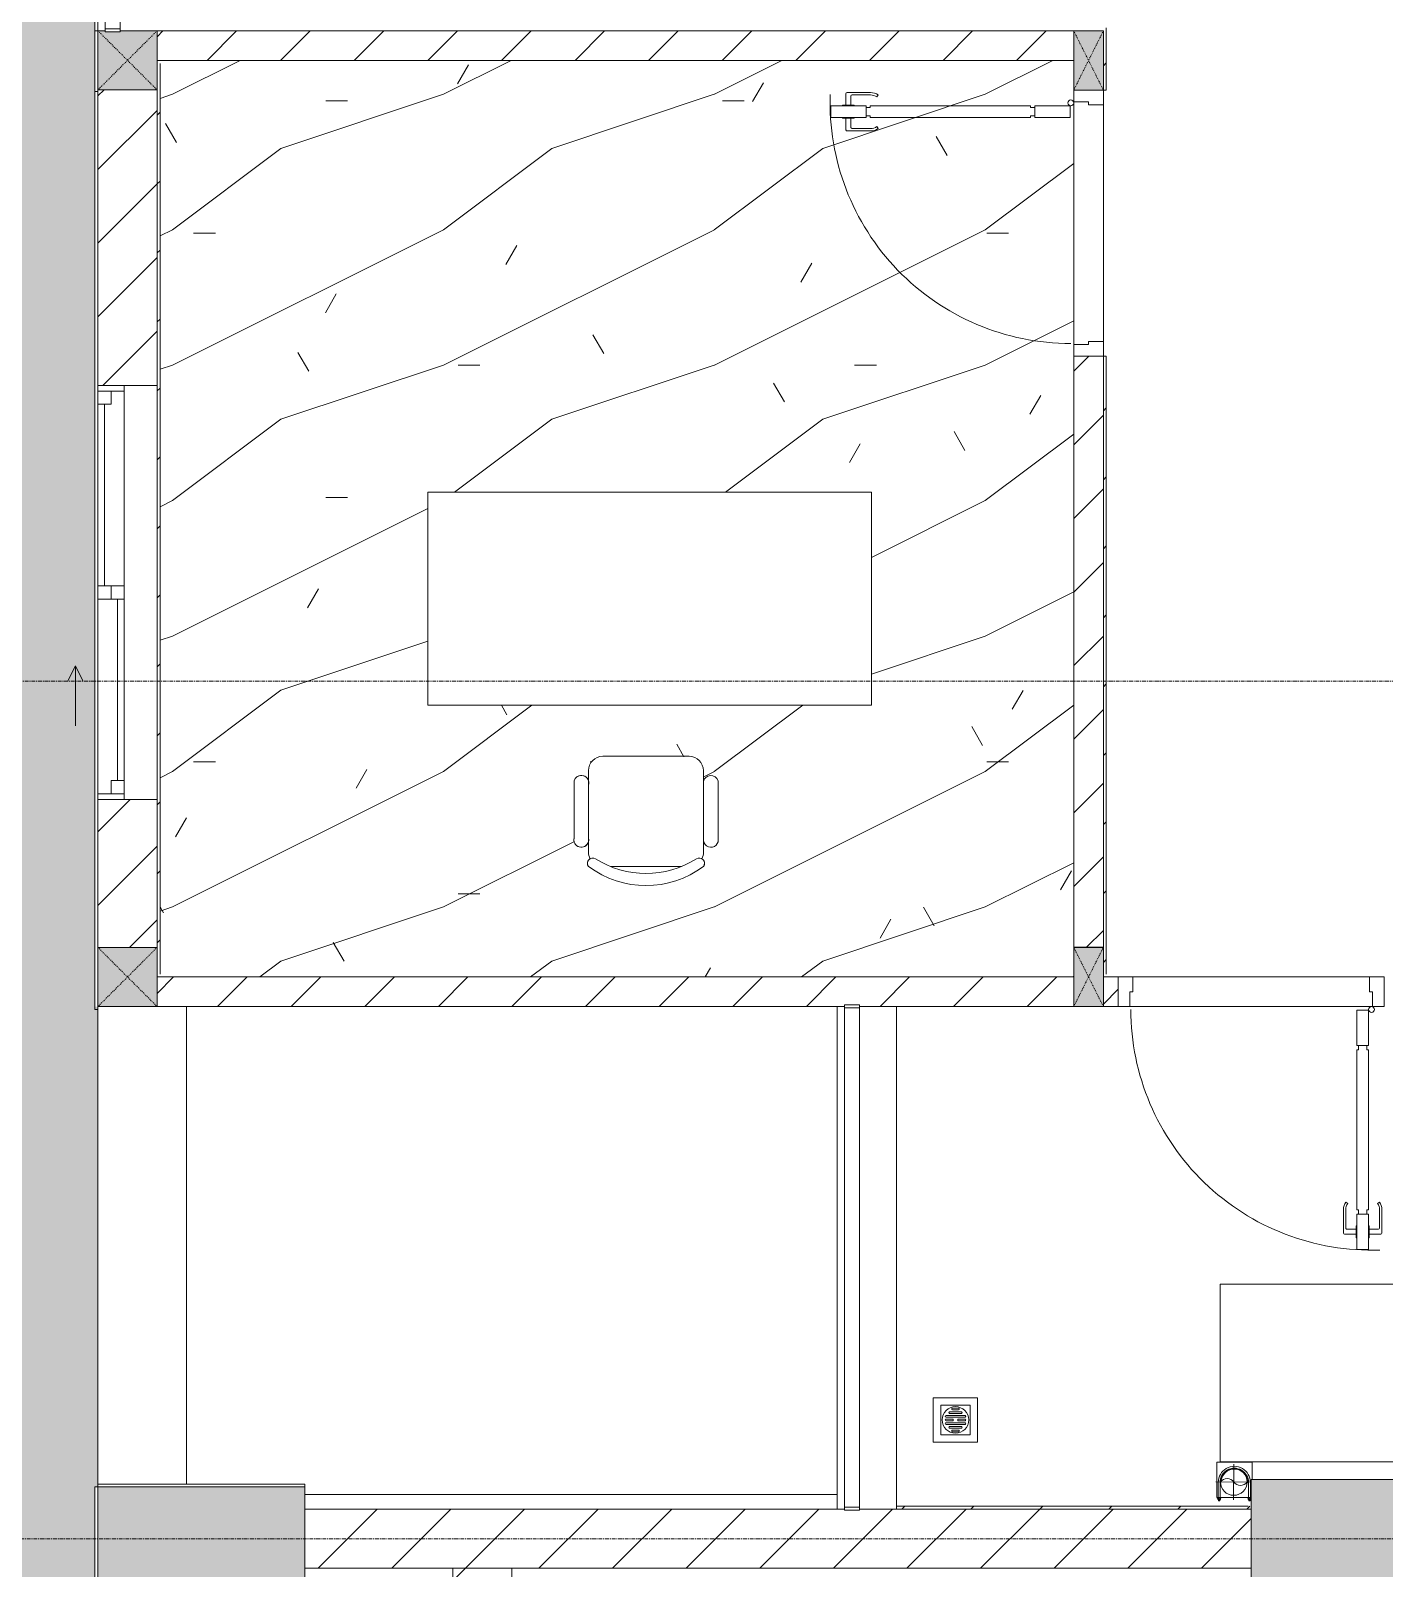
# Model space of a CAD drawing. Header units: millimetres. Extents: x 5357 to 259384, y -16348 to 109893.
# Drawn here: x 33425 to 38003, y 25437 to 30637 of the extents above; entities that cross this region are included whole.
import ezdxf

# ---------------------------------------------------------------- set-up
doc = ezdxf.new("R2010")
doc.units = ezdxf.units.MM
for name, pattern in [('Dash', [6, 3, -3]), ('Grid Line', [22.225, 12.7, -3.175, 3.175, -3.175]), ('IMPORT-CENTER _3_', [10.16, 6.35, -1.27, 1.27, -1.27])]:
    doc.linetypes.add(name, pattern=pattern)
for name, color, linetype, lineweight in [('0-1', 7, 'Continuous', 5), ('A-DETL-GENF-1', 53, 'Continuous', 9), ('A-DOOR-1', 254, 'Continuous', 9), ('A-DOOR-2', 53, 'Continuous', 9), ('A-FLOR-1', 53, 'Continuous', 9), ('A-FLOR-HRAL', 11, 'Continuous', 9), ('A-FLOR-HRAL-1', 254, 'Continuous', 9), ('A-FLOR-HRAL-2', 53, 'Continuous', 9), ('A-FLOR-PATT', 8, 'Continuous', 9), ('A-FLOR-PATT-1', 10, 'Continuous', 9), ('A-GLAZ', 151, 'Continuous', 9), ('A-WALL', 113, 'Continuous', 9), ('A-WALL-1', 9, 'Continuous', 18), ('A-WALL-2', 53, 'Continuous', 9), ('A-WALL-3', 113, 'Continuous', 18), ('A-WALL-PATT', 111, 'Continuous', 9), ('A-WALL-PATT-1', 10, 'Continuous', 9), ('A-WALL-PATT-2', 53, 'Continuous', 9), ('G-IMPT', 8, 'Continuous', 9), ('G-IMPT-1', 254, 'Continuous', 9), ('G-IMPT-2', 8, 'IMPORT-CENTER _3_', 9), ('I-FURN', 30, 'Continuous', 9), ('I-FURN-1', 254, 'Continuous', 9), ('I-WALL-1', 9, 'Continuous', 18), ('I-WALL-3', 2, 'Continuous', 18), ('M-EQPM', 50, 'Continuous', 9), ('S-BEAM-1', 53, 'Continuous', 9), ('S-COLS', 52, 'Continuous', 9), ('S-COLS-1', 253, 'Continuous', 5), ('S-COLS-2', 9, 'Continuous', 18), ('S-COLS-3', 53, 'Continuous', 9), ('S-COLS-4', 254, 'Continuous', 9), ('S-COLS-5', 52, 'Continuous', 18), ('S-COLS-6', 52, 'Dash', 9), ('S-COLS-HDLN', 52, 'Dash', 9), ('S-COLS-HDLN-1', 53, 'Dash', 9), ('S-GRID-1', 1, 'Grid Line', 9)]:
    doc.layers.add(name, color=color, linetype=linetype, lineweight=lineweight)
pattern_1 = [(45, (0, 0), (-124.4508, 124.4508), [])]
pattern_2 = [(45, (0, 0), (-116.6726, 116.6726), [])]

# ---------------------------------------------------------------- blocks, each defined once
blk = doc.blocks.new('M_Concrete-Rectangular-Column2 - 400x1300-812637-TKCS_MB CẢNH QUAN CÂY XANH')
at = {"layer": 'S-COLS-3'}
blk.add_hatch(color=256, dxfattribs=at).paths.add_polyline_path([(-650, 200), (-650, -200), (650, -200), (650, 200), (163.7, 200)])
at = {"layer": 'S-COLS-2'}
for p, q in [((-650, 200), (650, 200)), ((-650, -200), (-650, 200)), ((650, 200), (650, -200)), ((650, -200), (-650, -200))]:
    blk.add_line(p, q, dxfattribs=at)
blk = doc.blocks.new('NCV_TKTC_KET CAU_rvt-1-TKCS_MB CẢNH QUAN CÂY XANH')
at = {"layer": 'S-COLS-1'}
blk.add_hatch(color=256, dxfattribs=at).paths.add_polyline_path([(34352.6, 25361.9), (34352.6, 25711.9), (33652.6, 25711.9), (33652.6, 25361.9), (33677.6, 25361.9), (33677.6, 25366.9), (33727.6, 25366.9), (33727.6, 25361.9)])
at = {"layer": 'A-FLOR-1'}
blk.add_line((33652.6, 27336.9), (33652.6, 25721.9), dxfattribs=at)
at = {"layer": 'S-BEAM-1'}
for p, q in [((33652.6, 27336.9), (33652.6, 25721.9)), ((33952.6, 25721.9), (33952.6, 27336.9)), ((34352.6, 25686.9), (34352.6, 25636.9)), ((36152.6, 25686.9), (34352.6, 25686.9))]:
    blk.add_line(p, q, dxfattribs=at)
at = {"layer": 'S-COLS-2'}
for p, q in [((33652.6, 25711.9), (33652.6, 25361.9)), ((34352.6, 25711.9), (33652.6, 25711.9)), ((34352.6, 25361.9), (34352.6, 25711.9))]:
    blk.add_line(p, q, dxfattribs=at)
at = {"layer": 'S-COLS-3', "rotation": 180}
blk.add_blockref('M_Concrete-Rectangular-Column2 - 400x1300-812637-TKCS_MB CẢNH QUAN CÂY XANH', (38202.6, 25536.9), dxfattribs=at)
blk = doc.blocks.new('DOOR_CW_01 CANH MO-PANEL KINH - DIW_01-900x2200-CỬA GỖ VÂN LAMINATE-553375-TKCS_MB CẢNH QUAN CÂY XANH')
at = {"layer": 'A-DETL-GENF-1'}
for p, q in [((-397, -182), (-397, -62)), ((-397, -62), (-357, -62)), ((-357, -62), (-357, -182)), ((-357, -182), (-397, -182)), ((-397, -196), (-391, -196)), ((-397, -738), (-397, -196)), ((-391, -196), (-391, -182)), ((-391, -182), (-363, -182)), ((-363, -182), (-363, -196)), ((-357, -196), (-363, -196)), ((-357, -196), (-357, -738)), ((-433.9, -711.2), (-427.3, -715.8)), ((-320.1, -711.2), (-326.7, -715.8)), ((-442, -737), (-442, -816.5)), ((-434, -799.5), (-434, -737)), ((-397, -738), (-391, -738)), ((-357, -752), (-397, -752)), ((-397, -752), (-397, -872)), ((-391, -752), (-391, -738)), ((-363, -752), (-391, -752)), ((-357, -738), (-363, -738)), ((-363, -738), (-363, -752)), ((-357, -872), (-357, -752)), ((-320, -799.5), (-320, -737)), ((-312, -737), (-312, -816.5)), ((-399, -820.5), (-438, -820.5)), ((-399, -803.5), (-430, -803.5)), ((-399, -792.2), (-399, -831.8)), ((-397, -792.2), (-399, -792.2)), ((-399, -831.8), (-397, -831.8)), ((-397, -792.2), (-397, -831.8)), ((-357, -792.2), (-357, -831.8)), ((-357, -792.2), (-355, -792.2)), ((-355, -831.8), (-357, -831.8)), ((-355, -792.2), (-355, -831.8)), ((-355, -803.5), (-324, -803.5)), ((-355, -820.5), (-316, -820.5)), ((-397, -872), (-357, -872))]:
    blk.add_line(p, q, dxfattribs=at)
blk.add_circle((-407, -60), 10, dxfattribs=at)
for centre, radius, start, end in [((-407, -60), 814, 268, 0), ((-397, -737), 45, 145, 180), ((-397, -737), 37, 145, 180), ((-357, -737), 37, 0, 35), ((-357, -737), 45, 360, 35), ((-438, -816.5), 4, 180, 270), ((-430, -799.5), 4, 180, 270), ((-324, -799.5), 4, 270, 0), ((-316, -816.5), 4, 270, 0)]:
    blk.add_arc(centre, radius, start, end, dxfattribs=at)
at = {"layer": 'A-DOOR-2'}
for p, q in [((-450, -50), (-450, 50)), ((-450, 50), (-400, 50)), ((-400, 50), (-400, 0)), ((400, 0), (400, 50)), ((400, 50), (450, 50)), ((450, 50), (450, -50)), ((-410, -50), (-450, -50)), ((-410, 0), (-410, -50)), ((-400, 0), (-410, 0)), ((-407, -50), (-382, -50)), ((410, 0), (400, 0)), ((410, -50), (410, 0)), ((450, -50), (410, -50))]:
    blk.add_line(p, q, dxfattribs=at)
blk = doc.blocks.new('BAN LV A - BAN LV A_dwg_ban hoc2-348006-TKCS_MB CẢNH QUAN CÂY XANH')
at = {"layer": 'I-FURN'}
for p, q in [((145.8, 437.4), (-145.8, 437.4)), ((-194.4, 388.8), (-194.4, 113.4)), ((194.4, 113.4), (194.4, 388.8)), ((-243, 354.4), (-243, 162)), ((194.4, 351.4), (194.4, 150.8)), ((243.7, 162), (243.7, 354.4)), ((-120.5, 64.8), (120.5, 64.8))]:
    blk.add_line(p, q, dxfattribs=at)
at = {"layer": 'I-FURN', "flags": 128}
blk.add_lwpolyline([(-737.8, 610.5), (-737.8, 1330.5), (-154.9, 1330.5), (762.2, 1330.5), (762.2, 610.5)], close=True, dxfattribs=at)
at = {"layer": 'I-FURN'}
for centre, radius, start, end in [((-145.8, 388.8), 48.6, 90, 180), ((145.8, 388.8), 48.6, 360, 90), ((-218.7, 347.3), 25.3, 343.7398, 163.7398), ((219.4, 347.3), 25.3, 16.2602, 170.7054), ((-218.7, 154.9), 25.3, 163.7398, 16.2602), ((219.4, 154.9), 25.3, 189.2946, 16.2602), ((-145.8, 113.4), 48.6, 180, 207.5844), ((145.8, 113.4), 48.6, 332.4156, 0), ((-180.2, 75.4), 17.8, 57.9726, 216.6901), ((0, 324), 324, 233.1301, 306.8699), ((0, 359.3), 318.2, 237.5758, 302.4242), ((180.2, 75.4), 17.8, 323.3099, 122.0274)]:
    blk.add_arc(centre, radius, start, end, dxfattribs=at)
blk = doc.blocks.new('BAN LV A - BAN LV A_dwg-348005-TKCS_MB CẢNH QUAN CÂY XANH')
at = {"extrusion": (0, 0, -1), "zscale": -1, "rotation": 180}
blk.add_blockref('BAN LV A - BAN LV A_dwg_ban hoc2-348006-TKCS_MB CẢNH QUAN CÂY XANH', (-729, 1383.7), dxfattribs=at)
blk = doc.blocks.new('BAN LV A - BAN LV A-401069-TKCS_MB CẢNH QUAN CÂY XANH')
at = {"layer": 'I-FURN-1'}
for p, q in [((-8.8, -53.2), (1491.2, -53.2)), ((-8.8, -773.2), (-8.8, -53.2)), ((1491.2, -53.2), (1491.2, -773.2)), ((1491.2, -773.2), (-8.8, -773.2)), ((583.2, -946.3), (874.8, -946.3)), ((486, -1221.7), (486, -1029.3)), ((534.6, -1029.3), (534.6, -994.9)), ((923.4, -994.9), (923.4, -1032.3)), ((972.7, -1029.3), (972.7, -1221.7)), ((534.6, -1270.3), (534.6, -1235.9)), ((923.4, -1232.9), (923.4, -1270.3))]:
    blk.add_line(p, q, dxfattribs=at)
for centre, radius, start, end in [((583.2, -994.9), 48.6, 90, 180), ((874.8, -994.9), 48.6, 0, 90), ((510.3, -1036.4), 25.3, 16.2602, 163.7398), ((948.4, -1036.4), 25.3, 16.2602, 170.7054), ((510.3, -1228.8), 25.3, 163.7398, 343.7398), ((948.4, -1228.8), 25.3, 189.2946, 16.2602), ((548.9, -1308.3), 17.8, 119.404, 216.6901), ((583.2, -1270.3), 48.6, 180, 207.5844), ((874.8, -1270.3), 48.6, 332.4156, 0), ((909.2, -1308.3), 17.8, 323.3099, 60.596), ((729, -1059.7), 324, 233.1301, 306.8699)]:
    blk.add_arc(centre, radius, start, end, dxfattribs=at)
at = {"extrusion": (0, 0, -1), "zscale": -1, "rotation": 180}
blk.add_blockref('BAN LV A - BAN LV A_dwg-348005-TKCS_MB CẢNH QUAN CÂY XANH', (0, 0), dxfattribs=at)
blk = doc.blocks.new('MAY GIAT - MAY GIAT_dwg-V77-TKCS_MB CẢNH QUAN CÂY XANH')
at = {"layer": 'G-IMPT-1', "flags": 128}
blk.add_lwpolyline([(5, 596.6), (5, 2.3), (605, 2.3), (605, 596.6)], close=True, dxfattribs=at)
blk = doc.blocks.new('MAY GIAT - MAY GIAT-V83-TKCS_MB CẢNH QUAN CÂY XANH')
at = {"layer": 'I-FURN-1'}
for p, q in [((5, -2.3), (605, -2.3)), ((5, -596.6), (5, -2.3)), ((605, -2.3), (605, -596.6)), ((605, -596.6), (5, -596.6))]:
    blk.add_line(p, q, dxfattribs=at)
at = {"extrusion": (0, 0, -1), "zscale": -1, "rotation": 180}
blk.add_blockref('MAY GIAT - MAY GIAT_dwg-V77-TKCS_MB CẢNH QUAN CÂY XANH', (0, 0), dxfattribs=at)
blk = doc.blocks.new('Railing - 50 x 10mm-457210-TKCS_MB CẢNH QUAN CÂY XANH')
at = {"layer": 'A-FLOR-HRAL-2'}
for p, q in [((25, 5), (-25, 5)), ((-25, 5), (-25, -5)), ((25, -5), (25, 5)), ((-25, -5), (25, -5))]:
    blk.add_line(p, q, dxfattribs=at)
blk = doc.blocks.new('Railing - Railing-851334-TKCS_MB CẢNH QUAN CÂY XANH')
at = {"layer": 'A-FLOR-HRAL-2'}
for p, q in [((13269.1, 18071.7), (13269.1, 16382.9)), ((13319.1, 16382.9), (13319.1, 18071.7))]:
    blk.add_line(p, q, dxfattribs=at)
at = {"extrusion": (0, 0, -1), "zscale": -1, "rotation": 180}
for p in [(-13294.1, 18076.7), (-13294.1, 16377.9)]:
    blk.add_blockref('Railing - 50 x 10mm-457210-TKCS_MB CẢNH QUAN CÂY XANH', p, dxfattribs=at)
blk = doc.blocks.new('G1_SOF - BO TRU - 100x200-V59-TKCS_MB CẢNH QUAN CÂY XANH')
at = {"layer": 'S-COLS-3'}
blk.add_hatch(color=256, dxfattribs=at).paths.add_polyline_path([(-50, -100), (50, -100), (50, 100), (-50, 100)])
at = {"layer": 'S-COLS-2'}
for p, q in [((-50, 100), (50, 100)), ((-50, -100), (-50, 100)), ((50, 100), (50, -100)), ((50, -100), (-50, -100))]:
    blk.add_line(p, q, dxfattribs=at)
at = {"layer": 'S-COLS-HDLN-1'}
for p, q in [((50, -100), (-50, 100)), ((-50, -100), (50, 100))]:
    blk.add_line(p, q, dxfattribs=at)
blk = doc.blocks.new('DOOR_CW_01 CANH MO-PANEL KINH - DIG_01-900x2200-CỬA NHÔM KÍNH-400868-TKCS_MB CẢNH QUAN CÂY XANH')
at = {"layer": 'A-DETL-GENF-1'}
for p, q in [((-397, 872), (-357, 872)), ((-397, 752), (-397, 872)), ((-357, 872), (-357, 752)), ((-442, 737), (-442, 816.5)), ((-399, 820.5), (-438, 820.5)), ((-434, 799.5), (-434, 737)), ((-399, 803.5), (-430, 803.5)), ((-399, 831.8), (-397, 831.8)), ((-399, 792.2), (-399, 831.8)), ((-397, 792.2), (-399, 792.2)), ((-397, 792.2), (-397, 831.8)), ((-357, 792.2), (-357, 831.8)), ((-355, 831.8), (-357, 831.8)), ((-357, 792.2), (-355, 792.2)), ((-355, 792.2), (-355, 831.8)), ((-355, 820.5), (-316, 820.5)), ((-355, 803.5), (-324, 803.5)), ((-320, 799.5), (-320, 737)), ((-312, 737), (-312, 816.5)), ((-357, 752), (-397, 752)), ((-397, 738), (-391, 738)), ((-397, 738), (-397, 196)), ((-363, 752), (-391, 752)), ((-391, 752), (-391, 738)), ((-363, 738), (-363, 752)), ((-357, 738), (-363, 738)), ((-357, 196), (-357, 738)), ((-433.9, 711.2), (-427.3, 715.8)), ((-320.1, 711.2), (-326.7, 715.8)), ((-397, 196), (-391, 196)), ((-357, 182), (-397, 182)), ((-397, 182), (-397, 62)), ((-391, 196), (-391, 182)), ((-391, 182), (-363, 182)), ((-357, 196), (-363, 196)), ((-363, 182), (-363, 196)), ((-357, 62), (-357, 182)), ((-397, 62), (-357, 62))]:
    blk.add_line(p, q, dxfattribs=at)
blk.add_circle((-407, 60), 10, dxfattribs=at)
for centre, radius, start, end in [((-407, 60), 814, 360, 92), ((-438, 816.5), 4, 90, 180), ((-430, 799.5), 4, 90, 180), ((-324, 799.5), 4, 360, 90), ((-316, 816.5), 4, 0, 90), ((-397, 737), 45, 180, 215), ((-397, 737), 37, 180, 215), ((-357, 737), 37, 325, 0), ((-357, 737), 45, 325, 0)]:
    blk.add_arc(centre, radius, start, end, dxfattribs=at)
at = {"layer": 'A-DOOR-2'}
for p, q in [((-410, 50), (-450, 50)), ((-450, 50), (-450, -50)), ((-410, 0), (-410, 50)), ((-400, 0), (-410, 0)), ((-407, 50), (-382, 50)), ((-400, -50), (-400, 0)), ((410, 0), (400, 0)), ((400, 0), (400, -50)), ((450, 50), (410, 50)), ((410, 50), (410, 0)), ((450, -50), (450, 50)), ((-450, -50), (-400, -50)), ((400, -50), (450, -50))]:
    blk.add_line(p, q, dxfattribs=at)
blk = doc.blocks.new('NCV_TKTC_TANG 1_rvt-1-TKCS_MB CẢNH QUAN CÂY XANH')
at = {"layer": 'A-FLOR-PATT-1'}
h = blk.add_hatch(dxfattribs=at)
h.set_pattern_fill('FP_5', color=256, style=0, pattern_type=2)
h.set_pattern_definition([(0, (0, 0), (1788.16, 447.04), [73.762, -1267.358, 73.762, -1267.358, -7152.64]), (0, (0, 0), (1788.16, 447.04), [-2682.24, 73.762, -2608.478, 73.762, -1267.358, -3129.28]), (0, (0, 0), (1788.16, 447.04), [-6705.6, 73.762, -820.318, 73.762, -2161.438]), (120, (670.56, 223.5), (-1281.228, 1325.072), [73.762, -1267.358, 73.762, -8419.998]), (120, (670.56, 223.5), (-1281.228, 1325.072), [-1414.882, -1267.358, 73.762, -2608.478, -4470.4]), (120, (670.56, 223.5), (-1281.228, 1325.072), [-5364.48, 73.762, -1267.358, 73.762, -3055.518]), (120, (670.56, 223.5), (-1281.228, 1325.072), [-6779.362, -820.318, 73.762, -2161.438]), (240, (894.1, 1117.6), (-506.932, -1772.112), [73.762, -1267.358, 73.762, -8419.998]), (240, (894.1, 1117.6), (-506.932, -1772.112), [-1414.882, -1267.358, 73.762, -2608.478, -4470.4]), (240, (894.1, 1117.6), (-506.932, -1772.112), [-5364.48, 73.762, -1267.358, 73.762, -3055.518]), (240, (894.1, 1117.6), (-506.932, -1772.112), [-6779.362, -820.318, 73.762, -2161.438])])
h.paths.add_polyline_path([(33862.6, 27436.9), (36952.6, 27436.9), (36952.6, 30536.9), (33862.6, 30536.9), (33862.6, 27446.9), (33852.6, 27446.9), (33852.6, 27436.9)])
h.paths.add_polyline_path([(35476.2, 27747.4), (35417.7, 27758.2), (35362.2, 27779.6), (35311.5, 27810.8), (35310.9, 27831), (35317.1, 27836.9), (35313, 27847.8), (35311.5, 27859.4), (35311.5, 27893.8), (35304.8, 27882.6), (35293.3, 27876.3), (35280.2, 27876.6), (35269, 27883.4), (35263.8, 27893.8), (35262.9, 27908), (35262.9, 28100.4), (35274.8, 28115.3), (35287.2, 28118.6), (35299.7, 28115.3), (35308.9, 28106.3), (35311.5, 28106.3), (35313.2, 28147.4), (35318.1, 28159.1), (35329.7, 28172.2), (35335.8, 28176.9), (35347.6, 28181.7), (35360.1, 28183.4), (35664.3, 28181.7), (35676, 28176.9), (35686.1, 28169.2), (35693.8, 28159.1), (35698.7, 28147.4), (35700.3, 28134.8), (35702.1, 28103.3), (35709.5, 28113.1), (35720.7, 28118.2), (35733, 28117.4), (35743.4, 28111), (35749.6, 28097.4), (35747.9, 27889.5), (35739.6, 27880), (35727.8, 27875.7), (35715.4, 27877.6), (35705.4, 27885.3), (35700.3, 27896.8), (35698.9, 27847.8), (35694.8, 27836.9), (35701, 27831), (35702.9, 27827.2), (35698.3, 27809.5), (35649.7, 27779.6), (35594.2, 27758.2), (35535.7, 27747.4)])
h.paths.add_polyline_path([(34768.1, 28356.5), (34768.1, 29076.5), (36268.1, 29076.5), (36268.1, 28356.5), (35311.5, 28356.5)])
h = blk.add_hatch(dxfattribs=at)
h.set_pattern_fill('FP_4', color=256, style=0, pattern_type=2)
h.set_pattern_definition([(216.87, (366.52, 916.3), (2748.8967, 1832.6049), [458.15, -4123.35]), (206.565, (916.3, 641.4), (-916.3012, -916.2996), [1024.455, -1024.455]), (198.435, (916.3, 183.26), (-1832.5985, -916.302), [579.52, -2318.076])])
h.paths.add_polyline_path([(33862.6, 27436.9), (36952.6, 27436.9), (36952.6, 30536.9), (33862.6, 30536.9), (33862.6, 27446.9), (33852.6, 27446.9), (33852.6, 27436.9)])
h.paths.add_polyline_path([(35476.2, 27747.4), (35417.7, 27758.2), (35362.2, 27779.6), (35311.5, 27810.8), (35310.9, 27831), (35317.1, 27836.9), (35313, 27847.8), (35311.5, 27859.4), (35311.5, 27893.8), (35304.8, 27882.6), (35293.3, 27876.3), (35280.2, 27876.6), (35269, 27883.4), (35263.8, 27893.8), (35262.9, 27908), (35262.9, 28100.4), (35274.8, 28115.3), (35287.2, 28118.6), (35299.7, 28115.3), (35308.9, 28106.3), (35311.5, 28106.3), (35313.2, 28147.4), (35318.1, 28159.1), (35329.7, 28172.2), (35335.8, 28176.9), (35347.6, 28181.7), (35360.1, 28183.4), (35664.3, 28181.7), (35676, 28176.9), (35686.1, 28169.2), (35693.8, 28159.1), (35698.7, 28147.4), (35700.3, 28134.8), (35702.1, 28103.3), (35709.5, 28113.1), (35720.7, 28118.2), (35733, 28117.4), (35743.4, 28111), (35749.6, 28097.4), (35747.9, 27889.5), (35739.6, 27880), (35727.8, 27875.7), (35715.4, 27877.6), (35705.4, 27885.3), (35700.3, 27896.8), (35698.9, 27847.8), (35694.8, 27836.9), (35701, 27831), (35702.9, 27827.2), (35698.3, 27809.5), (35649.7, 27779.6), (35594.2, 27758.2), (35535.7, 27747.4)])
h.paths.add_polyline_path([(34768.1, 28356.5), (34768.1, 29076.5), (36268.1, 29076.5), (36268.1, 28356.5), (35311.5, 28356.5)])
at = {"layer": 'A-WALL-PATT-1'}
h = blk.add_hatch(dxfattribs=at)
h.set_pattern_fill('FP_2', color=256, style=0, pattern_type=2)
h.set_pattern_definition(pattern_1)
h.paths.add_polyline_path([(33852.6, 30536.9), (36952.6, 30536.9), (36952.6, 30636.9), (33852.6, 30636.9)])
h = blk.add_hatch(dxfattribs=at)
h.set_pattern_fill('FP_2', color=256, style=0, pattern_type=2)
h.set_pattern_definition(pattern_1)
h.paths.add_polyline_path([(37052.6, 27537.4), (37052.6, 29536.5), (36952.6, 29536.5), (36952.6, 27537.4)])
h = blk.add_hatch(dxfattribs=at)
h.set_pattern_fill('FP_2', color=256, style=0, pattern_type=2)
h.set_pattern_definition(pattern_1)
h.paths.add_polyline_path([(36952.6, 27336.9), (36952.6, 27436.9), (33852.6, 27436.9), (33852.6, 27336.9), (36177.6, 27336.9), (36177.6, 27342.4), (36227.6, 27342.4), (36227.6, 27336.9), (36828.4, 27336.9)])
h = blk.add_hatch(dxfattribs=at)
h.set_pattern_fill('FP_2', color=256, style=0, pattern_type=2)
h.set_pattern_definition(pattern_1)
h.paths.add_polyline_path([(38052.6, 27336.9), (38052.6, 27436.9), (38002.6, 27436.9), (38002.6, 27336.9), (38038.9, 27336.9)])
h.paths.add_polyline_path([(37102.6, 27336.9), (37102.6, 27436.9), (37052.6, 27436.9), (37052.6, 27336.9)])
at = {"layer": 'A-WALL-PATT-2'}
h = blk.add_hatch(dxfattribs=at)
h.set_pattern_fill('FP_10', color=256, style=0, pattern_type=2)
h.set_pattern_definition(pattern_2)
h.paths.add_polyline_path([(37062.6, 27436.9), (37062.6, 29536.5), (37052.6, 29536.5), (37052.6, 27436.9)])
h.paths.add_polyline_path([(37052.6, 30436.5), (37062.6, 30436.9), (37062.6, 30646.9), (37052.6, 30646.9), (37052.6, 30436.9)])
h = blk.add_hatch(dxfattribs=at)
h.set_pattern_fill('FP_10', color=256, style=0, pattern_type=2)
h.set_pattern_definition(pattern_2)
h.paths.add_polyline_path([(33862.6, 27446.9), (33862.6, 30536.9), (33852.6, 30536.9), (33852.6, 27446.9)])
h = blk.add_hatch(dxfattribs=at)
h.set_pattern_fill('FP_10', color=256, style=0, pattern_type=2)
h.set_pattern_definition(pattern_2)
h.paths.add_polyline_path([(37552.6, 25636.9), (37552.6, 25646.9), (36352.6, 25646.9), (36352.6, 25636.9), (36828.4, 25636.9)])
at = {"layer": 'A-FLOR-1'}
for p, q in [((36952.6, 29576.5), (36952.6, 30396.5)), ((37052.6, 30386.5), (37052.6, 29586.5)), ((37152.6, 27436.9), (37952.6, 27436.9))]:
    blk.add_line(p, q, dxfattribs=at)
at = {"layer": 'A-WALL-1'}
for p, q in [((36952.6, 30636.9), (33852.6, 30636.9)), ((33852.6, 30636.9), (33852.6, 30536.9)), ((33852.6, 30536.9), (36952.6, 30536.9)), ((36952.6, 27537.4), (37052.6, 27537.4)), ((36952.6, 27436.9), (33852.6, 27436.9)), ((33852.6, 27436.9), (33852.6, 27336.9)), ((37062.6, 27436.9), (37052.6, 27436.9)), ((33852.6, 27336.9), (36177.6, 27336.9)), ((36227.6, 27336.9), (36952.6, 27336.9))]:
    blk.add_line(p, q, dxfattribs=at)
at = {"layer": 'A-WALL-2'}
for p, q in [((36952.6, 29576.5), (36952.6, 30396.5)), ((37052.6, 30386.5), (37052.6, 29586.5)), ((36952.6, 29536.5), (36952.6, 27537.4)), ((37052.6, 27537.4), (37052.6, 29536.5)), ((37052.6, 29536.5), (37052.6, 27537.4)), ((37102.6, 27436.9), (37062.6, 27436.9)), ((37152.6, 27436.9), (37952.6, 27436.9)), ((36152.6, 25636.9), (36152.6, 27336.9)), ((36352.6, 27336.9), (36352.6, 25646.9)), ((37052.6, 27336.9), (37102.6, 27336.9)), ((37962.6, 27336.9), (37142.6, 27336.9))]:
    blk.add_line(p, q, dxfattribs=at)
at = {"layer": 'I-WALL-1'}
for p, q in [((37062.6, 30436.5), (37062.6, 30646.9)), ((33862.6, 30536.9), (33852.6, 30536.9)), ((33852.6, 30536.9), (33852.6, 29437.4)), ((33862.6, 27446.9), (33862.6, 30526.9)), ((37052.6, 30436.5), (37062.6, 30436.5)), ((37062.6, 29536.5), (37052.6, 29536.5)), ((37062.6, 27446.9), (37062.6, 29536.5)), ((33852.6, 28037.4), (33852.6, 27446.9)), ((37052.6, 27436.9), (37062.6, 27436.9)), ((37542.6, 25646.9), (36352.6, 25646.9)), ((36352.6, 25646.9), (36352.6, 25636.9)), ((36352.6, 25636.9), (37552.6, 25636.9))]:
    blk.add_line(p, q, dxfattribs=at)
at = {"layer": 'A-DOOR-1'}
for name, p, rotation in [('DOOR_CW_01 CANH MO-PANEL KINH - DIW_01-900x2200-CỬA GỖ VÂN LAMINATE-553375-TKCS_MB CẢNH QUAN CÂY XANH', (37002.6, 29986.5), 270.0000000000007), ('DOOR_CW_01 CANH MO-PANEL KINH - DIG_01-900x2200-CỬA NHÔM KÍNH-400868-TKCS_MB CẢNH QUAN CÂY XANH', (37552.6, 27386.9), 180)]:
    blk.add_blockref(name, p, dxfattribs=dict(at, rotation=rotation))
at = {"layer": 'A-FLOR-HRAL-1'}
blk.add_blockref('Railing - Railing-851334-TKCS_MB CẢNH QUAN CÂY XANH', (22908.5, 9260.7), dxfattribs=at)
at = {"layer": 'I-FURN-1'}
blk.add_blockref('BAN LV A - BAN LV A-401069-TKCS_MB CẢNH QUAN CÂY XANH', (34776.9, 29129.7), dxfattribs=at)
at = {"layer": 'I-FURN-1', "rotation": 270.0000000000009}
blk.add_blockref('MAY GIAT - MAY GIAT-V83-TKCS_MB CẢNH QUAN CÂY XANH', (38044.8, 26402.4), dxfattribs=at)
at = {"layer": 'S-COLS-4'}
for p in [(37002.6, 30536.9), (37002.6, 27436.9)]:
    blk.add_blockref('G1_SOF - BO TRU - 100x200-V59-TKCS_MB CẢNH QUAN CÂY XANH', p, dxfattribs=at)
blk = doc.blocks.new('1_FAMILY RVT - W01-WxH 1400x1400xmm-411185-TKCS_MB CẢNH QUAN CÂY XANH')
at = {"layer": 'A-GLAZ'}
for p, q in [((-700, 103.81), (700, 103.81)), ((-700, -96.19), (-700, 103.81)), ((700, 103.81), (700, -96.19)), ((-700, -7.29), (-680.95, -7.29)), ((-680.95, -7.29), (-22.225, -7.29)), ((-680.95, -96.19), (-680.95, -7.29)), ((-636.5, -51.74), (-680.95, -51.74)), ((-636.5, -96.19), (-636.5, -51.74)), ((-22.225, -7.29), (22.225, -7.29)), ((-22.225, -7.29), (-22.225, -96.19)), ((22.225, -51.74), (-22.225, -51.74)), ((22.225, -7.29), (636.5, -7.29)), ((22.225, -96.19), (22.225, -7.29)), ((22.225, -29.515), (636.5, -29.515)), ((636.5, -7.29), (700, -7.29)), ((636.5, -51.74), (636.5, -7.29)), ((680.95, -51.74), (636.5, -51.74)), ((680.95, -96.19), (680.95, -7.29)), ((700, -96.19), (-700, -96.19)), ((-700, -96.19), (-636.5, -96.19)), ((-636.5, -73.965), (-22.225, -73.965)), ((-636.5, -96.19), (-22.225, -96.19)), ((-22.225, -96.19), (22.225, -96.19)), ((22.225, -96.19), (680.95, -96.19)), ((680.95, -96.19), (700, -96.19)), ((248.4, -172.39), (299.2, -146.99)), ((248.4, -172.39), (299.2, -197.79)), ((248.4, -172.39), (451.6, -172.39))]:
    blk.add_line(p, q, dxfattribs=at)
blk = doc.blocks.new('Railing - 50 x 10mm-1251311-TKCS_MB CẢNH QUAN CÂY XANH')
at = {"layer": 'A-FLOR-HRAL'}
for p, q in [((25, 5), (-25, 5)), ((-25, 5), (-25, -5)), ((25, -5), (25, 5)), ((-25, -5), (25, -5))]:
    blk.add_line(p, q, dxfattribs=at)
blk = doc.blocks.new('Railing - Railing-1598336-TKCS_MB CẢNH QUAN CÂY XANH')
at = {"layer": 'A-FLOR-HRAL'}
for p, q in [((33677.6, 33481.9), (33677.6, 30644)), ((33727.6, 30644), (33727.6, 33481.9))]:
    blk.add_line(p, q, dxfattribs=at)
for p in [(33702.6, 33486.9), (33702.6, 30639)]:
    blk.add_blockref('Railing - 50 x 10mm-1251311-TKCS_MB CẢNH QUAN CÂY XANH', p)
blk = doc.blocks.new('TKTC_XREF_251221_MB TANG 1 - TKTC_XREF_260130_MB TANG 1_dwg_THU NUOC - THU NUOC-444531-TKCS_MB TẦNG 1-4202120-TKCS_MB CẢNH QUAN CÂY XANH')
at = {"layer": 'M-EQPM'}
for p, q in [((-23.3, 10.8), (40.9, 10.8)), ((40.9, 4.8), (-23.3, 4.8)), ((-11, 23.3), (28.5, 23.3)), ((28.5, 17.3), (-11, 17.3)), ((-1.1, 35.6), (18.5, 35.6)), ((18.5, 29.6), (-1.1, 29.6)), ((-23.3, -13.6), (40.9, -13.6)), ((40.9, -19.6), (-23.3, -19.6)), ((-11, -26.1), (28.5, -26.1)), ((28.5, -32.1), (-11, -32.1)), ((-1.1, -38.5), (18.5, -38.5)), ((18.5, -44.5), (-1.1, -44.5))]:
    blk.add_line(p, q, dxfattribs=at)
at = {"layer": 'M-EQPM', "flags": 128}
for points in [[(83.7, -79.4), (83.7, 70.6), (-66.3, 70.6), (-66.3, -79.4)], [(58.7, -54.4), (58.7, 45.6), (-41.3, 45.6), (-41.3, -54.4)]]:
    blk.add_lwpolyline(points, close=True, dxfattribs=at)
for points in [[(-23.3, -1.2), (0.7, -1.2), (0.7, -7.2), (-23.3, -7.2)], [(40.9, -7.2), (16.7, -7.2), (16.7, -1.2), (40.9, -1.2)]]:
    blk.add_lwpolyline(points, dxfattribs=at)
at = {"layer": 'M-EQPM'}
for centre, radius, start, end in [((8.7, -4.4), 45, 360, 180), ((8.7, -4.4), 45, 360, 180), ((-23.3, 7.8), 3, 90, 270), ((-11, 20.3), 3, 90, 270), ((-1.1, 32.6), 3, 90, 270), ((18.5, 32.6), 3, 270, 90), ((28.5, 20.3), 3, 270, 90), ((40.9, 7.8), 3, 270, 90), ((8.7, -4.4), 45, 180, 360), ((8.7, -4.4), 45, 180, 360), ((-23.3, -4.2), 3, 90, 270), ((-23.3, -16.6), 3, 90, 270), ((-11, -29.1), 3, 90, 270), ((-1.1, -41.5), 3, 90, 270), ((18.5, -41.5), 3, 270, 90), ((28.5, -29.1), 3, 270, 90), ((40.9, -4.2), 3, 270, 90), ((40.9, -16.6), 3, 270, 90)]:
    blk.add_arc(centre, radius, start, end, dxfattribs=at)
blk = doc.blocks.new('TKTC_XREF_251221_MB TANG 1 - TKTC_XREF_260130_MB TANG 1_dwg_CUM U_DN100-V214-TKCS_MB CẢNH QUAN CÂY XANH')
at = {"layer": 'G-IMPT'}
blk.add_hatch(color=256, dxfattribs=at).paths.add_polyline_path([(0, -61), (15.8, -58.9), (30.5, -52.8), (43.1, -43.1), (52.8, -30.5), (58.9, -15.8), (61, 0), (58.9, 15.8), (52.8, 30.5), (43.1, 43.1), (30.5, 52.8), (15.8, 58.9), (0, 61), (0, 57), (14.8, 55.1), (28.5, 49.4), (40.3, 40.3), (49.4, 28.5), (55.1, 14.8), (57, 0), (55.1, -14.8), (49.4, -28.5), (40.3, -40.3), (28.5, -49.4), (14.8, -55.1), (0, -57)])
for p, q in [((-79.1, 66.6), (-79.1, 63.4)), ((-76.6, 66.6), (-76.6, 63.4)), ((-74.6, 66.6), (-74.6, 63.4)), ((-72.7, 69.3), (-72.7, 60.7)), ((-66.9, 67.9), (-71.7, 67.9)), ((-65, 69), (0, 69)), ((-66.9, 62.1), (-71.7, 62.1)), ((-79.1, -63.4), (-79.1, -66.6)), ((-76.6, -63.4), (-76.6, -66.6)), ((-74.6, -63.4), (-74.6, -66.6)), ((-72.7, -60.7), (-72.7, -69.3)), ((-66.9, -62.1), (-71.7, -62.1)), ((-66.9, -67.9), (-71.7, -67.9)), ((-66.9, -72.7), (-66.9, -70.8)), ((-65, -69), (0, -69))]:
    blk.add_line(p, q, dxfattribs=at)
at = {"layer": 'G-IMPT', "flags": 128}
for points in [[(-72.7, 67.6), (-78.1, 67.6), (-78.1, 62.4), (-72.7, 62.4)], [(-71.7, 59.2), (-66.9, 59.2), (-66.9, 70.8), (-71.7, 70.8)], [(-66.9, 70.8), (-66.9, 72.7), (-65, 72.7), (-65, 57.3), (-66.9, 57.3), (-66.9, 59.2)], [(-65, 61), (0, 61), (0, 57)], [(-72.7, -62.4), (-78.1, -62.4), (-78.1, -67.6), (-72.7, -67.6)], [(-71.7, -70.8), (-66.9, -70.8), (-66.9, -59.2), (-71.7, -59.2)], [(-66.9, -59.2), (-66.9, -57.3), (-65, -57.3), (-65, -72.3)], [(-65, -61), (0, -61), (0, -57)]]:
    blk.add_lwpolyline(points, dxfattribs=at)
at = {"layer": 'G-IMPT'}
for centre, radius, start, end in [((-78.1, 66.6), 0.96, 90, 180), ((-71.1, 69.3), 1.56, 112.61986, 247.38014), ((-67.9, 65), 4.8, 143.1301, 216.8699), ((0, 0), 69, 270, 90), ((-78.1, 63.4), 0.96, 180, 270), ((-71.1, 60.7), 1.56, 112.61986, 247.38014), ((0, 0), 61, 270, 90), ((0, 0), 57, 270, 90), ((-78.1, -63.4), 0.96, 90, 180), ((-71.1, -60.7), 1.56, 112.61986, 247.38014), ((-67.9, -65), 4.8, 143.1301, 216.8699), ((-78.1, -66.6), 0.96, 180, 270), ((-71.1, -69.3), 1.56, 112.61986, 247.38014)]:
    blk.add_arc(centre, radius, start, end, dxfattribs=at)
blk = doc.blocks.new('TKTC_XREF_251221_MB TANG 1 - TKTC_XREF_260130_MB TANG 1_dwg_$cc-V215-TKCS_MB CẢNH QUAN CÂY XANH')
at = {"layer": 'G-IMPT'}
blk.add_circle((0, 0), 0.5, dxfattribs=at)
for centre, radius, start, end in [((0, 0), 0.5, 90, 270), ((0.188, 0.25), 0.313, 126.8699, 233.1301), ((-0.188, -0.25), 0.313, 306.8699, 53.1301)]:
    blk.add_arc(centre, radius, start, end, dxfattribs=at)
at = {"layer": 'G-IMPT-2'}
for p, q in [((0, -0.654), (0, 0.673)), ((-0.673, 0), (0.673, 0))]:
    blk.add_line(p, q, dxfattribs=at)
blk = doc.blocks.new('TKTC_XREF_251221_MB TANG 1 - TKTC_XREF_260130_MB TANG 1_dwg-4202109-TKCS_MB CẢNH QUAN CÂY XANH')
at = {"layer": 'G-IMPT'}
blk.add_line((-169499.1, -374009.7), (-169499.1, -375624.7), dxfattribs=at)
at = {"layer": 'G-IMPT', "flags": 128}
for points in [[(-165715.6, -375550.7), (-165596, -375550.7), (-165596, -375609.7)], [(-165599.1, -375670.7), (-165715.6, -375670.7), (-165715.6, -375550.7)]]:
    blk.add_lwpolyline(points, dxfattribs=at)
blk.add_blockref('TKTC_XREF_251221_MB TANG 1 - TKTC_XREF_260130_MB TANG 1_dwg_THU NUOC - THU NUOC-444531-TKCS_MB TẦNG 1-4202120-TKCS_MB CẢNH QUAN CÂY XANH', (-166607.8, -375403.7))
at = {"extrusion": (0, 0, -1), "xscale": 90.00000000005102, "yscale": 90.00000000005102, "zscale": -90.000000000051, "rotation": 270.374026779938}
blk.add_blockref('TKTC_XREF_251221_MB TANG 1 - TKTC_XREF_260130_MB TANG 1_dwg_$cc-V215-TKCS_MB CẢNH QUAN CÂY XANH', (165658, -375617.9), dxfattribs=at)
at = {"xscale": 0.7894736842105242, "yscale": 0.7894736842105242, "zscale": 0.7894736842105242, "rotation": 89.99999999844349}
blk.add_blockref('TKTC_XREF_251221_MB TANG 1 - TKTC_XREF_260130_MB TANG 1_dwg_CUM U_DN100-V214-TKCS_MB CẢNH QUAN CÂY XANH', (-165656.2, -375619.4), dxfattribs=at)
blk = doc.blocks.new('TKTC_XREF_251221_MB TANG 1 - TKTC_XREF_251221_MB TANG 1-2038492-TKCS_MB CẢNH QUAN CÂY XANH')
blk.add_blockref('TKTC_XREF_251221_MB TANG 1 - TKTC_XREF_260130_MB TANG 1_dwg-4202109-TKCS_MB CẢNH QUAN CÂY XANH', (169499.1, 384109.7))
blk = doc.blocks.new('G1_SOF - BO TRU - 200x200-3050151-TKCS_MB CẢNH QUAN CÂY XANH')
at = {"layer": 'S-COLS-HDLN'}
for p, q in [((-100, 100), (100, -100)), ((100, 100), (-100, -100))]:
    blk.add_line(p, q, dxfattribs=at)

msp = doc.modelspace()

# ---------------------------------------------------------------- hatches: boundary and pattern name
at = {"layer": 'A-FLOR-PATT'}
h = msp.add_hatch(dxfattribs=at)
h.set_pattern_fill('FP_23', color=256, style=0, pattern_type=2)
h.set_pattern_definition([(0, (167.64, 11.2), (558.8, 558.8), [83.82, -16.764, 22.352, -16.764, -419.1]), (0, (167.64, 11.2), (558.8, 558.8), [-139.7, 83.82, -335.28]), (0, (139.7, 27.94), (558.8, 558.8), [55.88, -41.91, 83.82, -41.91, -335.28]), (0, (139.7, 27.94), (558.8, 558.8), [-223.52, 55.88, -279.4]), (0, (335.3, 251.46), (558.8, 558.8), [69.85, -27.94, 69.85, -391.16]), (0, (55.9, 363.2), (558.8, 558.8), [27.94, -55.88, 27.94, -447.04]), (90, (111.76, 363.2), (-558.8, 558.8), [50.292, -508.508]), (90, (279.4, 27.94), (-558.8, 558.8), [55.88, -502.92]), (90, (419.1, 251.46), (-558.8, 558.8), [55.88, -502.92]), (45, (352.04, 22.35), (0, 558.7996), [55.88, -734.383]), (135, (206.76, 22.35), (-558.7996, 0), [55.88, -734.383]), (63.435, (335.28, 25.15), (-0.0005, 558.8001), [55.88, -1193.635]), (75.964, (307.34, 27.94), (-0.00237, 558.80038), [55.88, -2248.111]), (75.964, (447.04, 251.46), (-0.00237, 558.80038), [44.704, -2259.287]), (75.964, (122.94, 363.22), (-0.00237, 558.80038), [39.116, -2264.875]), (104.036, (251.46, 27.94), (0.00237, 558.80038), [55.88, -2248.111]), (104.036, (391.16, 251.46), (0.00237, 558.80038), [44.704, -2259.287]), (104.036, (100.58, 363.22), (0.00237, 558.80038), [39.116, -2264.875]), (116.565, (223.52, 25.15), (0.0005, 558.8001), [55.88, -1193.634])])
h.paths.add_polyline_path([(33642.6, 17336.9), (33652.6, 17337), (33652.6, 19136.9), (33642.6, 19136.9), (33642.6, 25711.9), (33652.6, 25711.9), (33652.6, 27336.9), (33642.6, 27336.9), (33642.6, 33737.4), (31203.5, 33737.4), (31203.5, 18236.9), (31211.1, 18125), (31226.1, 18036.7), (31254, 17939.7), (31292.6, 17846.4), (31341.4, 17758.1), (31399.9, 17675.8), (31480, 17589), (31547.2, 17529.8), (31624.7, 17474.9), (31713, 17426.1), (31806.2, 17387.4), (31903.2, 17359.5), (32002.7, 17342.6), (32103.5, 17336.9)])
h.paths.add_polyline_path([(31203.5, 37137.4), (33642.6, 37137.4), (33642.6, 59946.9), (33652.6, 59946.9), (33652.6, 61561.9), (33642.6, 61561.9), (33642.6, 65035.3), (33652.6, 65035.3), (33652.6, 65040.9), (33642.6, 65040.9), (33642.6, 68136.9), (33652.6, 68136.9), (33652.6, 69762.3), (33642.6, 69762.3), (33642.6, 78236.9), (35742.6, 78236.9), (35744.4, 79046.9), (38162.6, 79046.9), (38162.6, 79036.9), (38152.6, 79036.9), (38152.6, 78236.9), (42252.6, 78236.9), (42252.6, 78636.9), (42552.6, 78636.9), (42552.6, 79236.9), (36103.5, 79236.9), (35855.3, 79230.6), (35607.8, 79211.8), (35361.5, 79180.4), (35117.1, 79136.6), (34875.3, 79080.5), (34636.6, 79012.2), (34401.7, 78931.9), (34171.2, 78839.8), (33945.6, 78736.2), (33725.5, 78621.2), (33510, 78494.3), (33269.9, 78333.5), (33092.2, 78202), (32897.2, 78041.7), (32711.6, 77872.5), (32535.6, 77694.7), (32369.5, 77508.9), (32213.4, 77315.4), (32067.7, 77114.8), (31932.5, 76907.4), (31806.3, 76690.2), (31693.9, 76472.3), (31583.6, 76226.6), (31502.6, 76021.4), (31423.8, 75788.4), (31356.8, 75551.8), (31301.8, 75312.4), (31258.9, 75070.6), (31228.2, 74827), (31209.7, 74582.3), (31203.5, 74336.9), (31205.5, 62060.3), (31211.4, 62000.9), (31234, 61917.3), (31258, 61859.3), (31299, 61792.4), (31349.9, 61732.8), (31409.6, 61681.8), (31476.5, 61640.8), (31549, 61610.8), (31625.3, 61592.5), (31703.5, 61586.3), (32403.5, 61586.3), (32403.5, 40886.3), (31703.5, 40886.3), (31618.1, 40878.5), (31534.7, 40855.9), (31476.5, 40831.8), (31409.6, 40790.8), (31349.9, 40739.9), (31299, 40680.2), (31258, 40613.3), (31228, 40540.8), (31209.7, 40464.6), (31203.5, 40362.8), (31203.5, 38883.4)])
h.paths.add_polyline_path([(54962.6, 78236.9), (62552.6, 78236.9), (62432.4, 78384.4), (62310.9, 78513.5), (62180.6, 78633.7), (62021.7, 78758.5), (61896, 78845), (61742.9, 78935.1), (61583.3, 79014.3), (61418.9, 79081.8), (61250.4, 79137.3), (61078.8, 79180.8), (60904.8, 79211.9), (60728.8, 79230.6), (60552.6, 79236.9), (46052.6, 79236.9), (46052.6, 78636.9), (46352.6, 78636.9), (46352.6, 78246.9), (54952.6, 78246.9), (54952.6, 78236.9), (54958.6, 78236.9)])
at = {"layer": 'A-WALL-PATT'}
h = msp.add_hatch(dxfattribs=at)
h.set_pattern_fill('FP_1', color=256, style=0, pattern_type=2)
h.set_pattern_definition(pattern_1)
h.paths.add_polyline_path([(33652.6, 27536.9), (33852.6, 27536.9), (33852.6, 28037.4), (33652.6, 28037.4)])
h.paths.add_polyline_path([(33652.6, 29437.4), (33852.6, 29437.4), (33852.6, 30437.4), (33652.6, 30437.4), (33652.6, 30432.4)])
h = msp.add_hatch(dxfattribs=at)
h.set_pattern_fill('FP_1', color=256, style=0, pattern_type=2)
h.set_pattern_definition(pattern_1)
h.paths.add_polyline_path([(34352.6, 25436.9), (37552.6, 25436.9), (37552.6, 25636.9), (36227.6, 25636.9), (36227.6, 25633.6), (36177.6, 25633.6), (36177.6, 25636.9), (34352.6, 25636.9)])
h = msp.add_hatch(dxfattribs=at)
h.set_pattern_fill('FP_1', color=256, style=0, pattern_type=2)
h.set_pattern_definition(pattern_1)
h.paths.add_polyline_path([(34952.6, 22436.9), (35052.6, 22436.9), (35052.6, 22612.4), (34852.6, 22612.4), (34852.6, 22436.9)])
h.paths.add_polyline_path([(34952.6, 25112.4), (35052.6, 25112.4), (35052.6, 25436.9), (34852.6, 25436.9), (34852.6, 25112.4)])
at = {"layer": 'S-COLS-1'}
for points in [[(33727.6, 30437.4), (33852.6, 30437.4), (33852.6, 30637.4), (33727.6, 30637.4), (33727.6, 30634), (33677.6, 30634), (33677.6, 30637.4), (33652.6, 30637.4), (33652.6, 30437.4), (33677.6, 30437.4)], [(33652.6, 27336.9), (33852.6, 27336.9), (33852.6, 27536.9), (33652.6, 27536.9)]]:
    msp.add_hatch(color=256, dxfattribs=at).paths.add_polyline_path(points)

# ---------------------------------------------------------------- linework, layer by layer
at = {"layer": 'A-WALL'}
for p, q in [((33642.6, 30637.4), (33642.6, 33486.9)), ((33652.6, 33486.9), (33652.6, 30637.4)), ((33852.6, 30437.4), (33652.6, 30437.4)), ((33652.6, 30432.4), (33652.6, 29437.4)), ((33652.6, 28037.4), (33652.6, 27536.9)), ((33652.6, 27536.9), (33852.6, 27536.9))]:
    msp.add_line(p, q, dxfattribs=at)
at = {"layer": 'A-WALL-3'}
for p, q in [((33642.6, 30637.4), (33642.6, 30432.4)), ((33652.6, 30637.4), (33642.6, 30637.4)), ((33652.6, 30432.4), (33652.6, 30637.4)), ((33642.6, 30432.4), (33642.6, 27326.9)), ((33642.6, 30432.4), (33652.6, 30432.4)), ((33652.6, 30437.4), (33652.6, 30432.4)), ((33852.6, 29437.4), (33852.6, 30437.4)), ((33852.6, 27536.9), (33852.6, 28037.4)), ((33652.6, 27336.9), (33652.6, 27536.9)), ((33642.6, 27326.9), (33652.6, 27326.9)), ((33642.6, 25711.9), (33642.6, 25361.9)), ((33652.6, 25711.9), (33642.6, 25711.9)), ((33652.6, 25361.9), (33652.6, 25711.9)), ((36177.6, 25636.9), (34352.6, 25636.9)), ((34352.6, 25636.9), (34352.6, 25436.9)), ((37552.6, 25636.9), (36227.6, 25636.9)), ((34352.6, 25436.9), (37552.6, 25436.9)), ((34852.6, 25436.9), (34852.6, 25112.4)), ((35052.6, 25112.4), (35052.6, 25436.9))]:
    msp.add_line(p, q, dxfattribs=at)
at = {"layer": 'I-WALL-3'}
for p, q in [((34352.6, 25721.9), (33652.6, 25721.9)), ((33652.6, 25721.9), (33652.6, 25711.9)), ((33652.6, 25711.9), (34352.6, 25711.9)), ((34352.6, 25711.9), (34352.6, 25721.9))]:
    msp.add_line(p, q, dxfattribs=at)
at = {"layer": 'S-COLS'}
for p, q in [((33652.6, 30437.4), (33852.6, 30437.4)), ((33852.6, 27536.9), (33652.6, 27536.9))]:
    msp.add_line(p, q, dxfattribs=at)
at = {"layer": 'S-COLS-5'}
for p, q in [((33677.6, 30637.4), (33652.6, 30637.4)), ((33652.6, 30637.4), (33652.6, 30437.4)), ((33852.6, 30637.4), (33727.6, 30637.4)), ((33852.6, 30437.4), (33852.6, 30637.4)), ((33652.6, 27536.9), (33652.6, 27336.9)), ((33852.6, 27336.9), (33852.6, 27536.9)), ((33652.6, 27336.9), (33852.6, 27336.9))]:
    msp.add_line(p, q, dxfattribs=at)
at = {"layer": 'S-GRID-1'}
for p, q in [((33652.6, 20960.6), (33652.6, 80482.7)), ((130319.3, 28436.9), (29351.8, 28436.9)), ((127525.3, 25536.9), (32145.8, 25536.9))]:
    msp.add_line(p, q, dxfattribs=at)

# ---------------------------------------------------------------- block references
at = {"layer": '0-1'}
for name in ['NCV_TKTC_KET CAU_rvt-1-TKCS_MB CẢNH QUAN CÂY XANH', 'NCV_TKTC_TANG 1_rvt-1-TKCS_MB CẢNH QUAN CÂY XANH']:
    msp.add_blockref(name, (0, 0), dxfattribs=at)
at = {"layer": 'A-FLOR-HRAL'}
msp.add_blockref('Railing - Railing-1598336-TKCS_MB CẢNH QUAN CÂY XANH', (0, 0), dxfattribs=at)
at = {"layer": 'A-GLAZ', "rotation": 269.9999999999999}
msp.add_blockref('1_FAMILY RVT - W01-WxH 1400x1400xmm-411185-TKCS_MB CẢNH QUAN CÂY XANH', (33748.8, 28737.4), dxfattribs=at)
at = {"layer": 'M-EQPM'}
msp.add_blockref('TKTC_XREF_251221_MB TANG 1 - TKTC_XREF_251221_MB TANG 1-2038492-TKCS_MB CẢNH QUAN CÂY XANH', (33652.6, 17236.9), dxfattribs=at)
at = {"layer": 'S-COLS-6'}
for p in [(33752.6, 30537.4), (33752.6, 27436.9)]:
    msp.add_blockref('G1_SOF - BO TRU - 200x200-3050151-TKCS_MB CẢNH QUAN CÂY XANH', p, dxfattribs=at)

doc.saveas('drawing.dxf')
